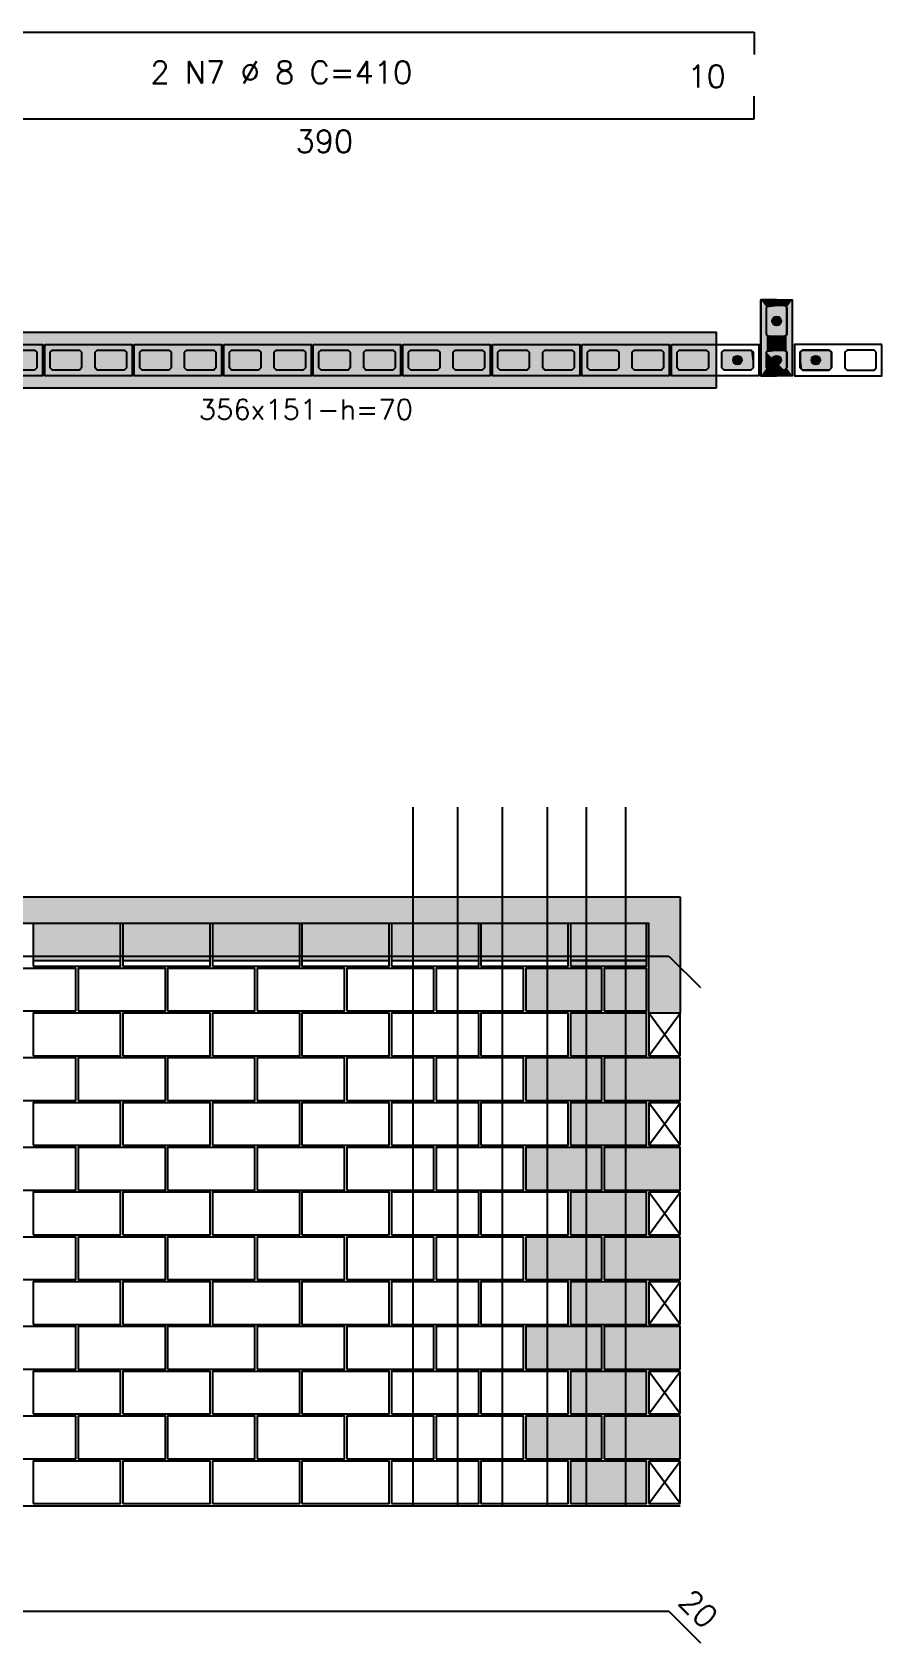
# Model space of a CAD drawing. Extents: x -1.9 to 86, y -1.6 to 61.
# Drawn here: x 16.94 to 24.53, y 29.53 to 43.92 of the extents above; entities that cross this region are included whole.
import ezdxf

# ---------------------------------------------------------------- set-up
doc = ezdxf.new("R2010")
doc.units = 0
doc.header["$MEASUREMENT"] = 0
for name, color, linetype in [('PENA_01', 1, 'CONTINUOUS'), ('PENA_02', 2, 'CONTINUOUS'), ('PENA_03', 3, 'CONTINUOUS'), ('PENA_05', 5, 'CONTINUOUS'), ('PENA_09', 254, 'CONTINUOUS'), ('PENA_11', 252, 'CONTINUOUS'), ('PENA_21', 100, 'CONTINUOUS'), ('PENA_23', 50, 'CONTINUOUS')]:
    doc.layers.add(name, color=color, linetype=linetype)
doc.styles.get("Standard").update_dxf_attribs({"font": 'ROMANS.SHX'})

msp = doc.modelspace()

# ---------------------------------------------------------------- linework, layer by layer
at = {"layer": 'PENA_01', "linetype": 'Continuous'}
for p, q in [((16.947, 35.628), (17.727, 35.628)), ((17.747, 35.628), (18.527, 35.628)), ((18.547, 35.628), (19.327, 35.628)), ((19.347, 35.628), (20.127, 35.628)), ((20.147, 35.628), (20.927, 35.628)), ((20.947, 35.628), (21.727, 35.628)), ((21.747, 35.628), (22.427, 35.628))]:
    msp.add_line(p, q, dxfattribs=at)
for points in [[(23.499, 41.221), (23.499, 41.461), (23.519, 41.481), (23.659, 41.481), (23.679, 41.461), (23.679, 41.221), (23.659, 41.201), (23.519, 41.201), (23.499, 41.221)], [(16.699, 41.061), (16.719, 41.081), (16.959, 41.081), (16.979, 41.061), (16.979, 40.921), (16.959, 40.901), (16.719, 40.901), (16.699, 40.921), (16.699, 41.061)], [(17.099, 41.061), (17.119, 41.081), (17.359, 41.081), (17.379, 41.061), (17.379, 40.921), (17.359, 40.901), (17.119, 40.901), (17.099, 40.921), (17.099, 41.061)], [(17.499, 41.061), (17.519, 41.081), (17.759, 41.081), (17.779, 41.061), (17.779, 40.921), (17.759, 40.901), (17.519, 40.901), (17.499, 40.921), (17.499, 41.061)], [(17.899, 41.061), (17.919, 41.081), (18.159, 41.081), (18.179, 41.061), (18.179, 40.921), (18.159, 40.901), (17.919, 40.901), (17.899, 40.921), (17.899, 41.061)], [(18.299, 41.061), (18.319, 41.081), (18.559, 41.081), (18.579, 41.061), (18.579, 40.921), (18.559, 40.901), (18.319, 40.901), (18.299, 40.921), (18.299, 41.061)], [(18.699, 41.061), (18.719, 41.081), (18.959, 41.081), (18.979, 41.061), (18.979, 40.921), (18.959, 40.901), (18.719, 40.901), (18.699, 40.921), (18.699, 41.061)], [(19.099, 41.061), (19.119, 41.081), (19.359, 41.081), (19.379, 41.061), (19.379, 40.921), (19.359, 40.901), (19.119, 40.901), (19.099, 40.921), (19.099, 41.061)], [(19.499, 41.061), (19.519, 41.081), (19.759, 41.081), (19.779, 41.061), (19.779, 40.921), (19.759, 40.901), (19.519, 40.901), (19.499, 40.921), (19.499, 41.061)], [(19.899, 41.061), (19.919, 41.081), (20.159, 41.081), (20.179, 41.061), (20.179, 40.921), (20.159, 40.901), (19.919, 40.901), (19.899, 40.921), (19.899, 41.061)], [(20.299, 41.061), (20.319, 41.081), (20.559, 41.081), (20.579, 41.061), (20.579, 40.921), (20.559, 40.901), (20.319, 40.901), (20.299, 40.921), (20.299, 41.061)], [(20.699, 41.061), (20.719, 41.081), (20.959, 41.081), (20.979, 41.061), (20.979, 40.921), (20.959, 40.901), (20.719, 40.901), (20.699, 40.921), (20.699, 41.061)], [(21.099, 41.061), (21.119, 41.081), (21.359, 41.081), (21.379, 41.061), (21.379, 40.921), (21.359, 40.901), (21.119, 40.901), (21.099, 40.921), (21.099, 41.061)], [(21.499, 41.061), (21.519, 41.081), (21.759, 41.081), (21.779, 41.061), (21.779, 40.921), (21.759, 40.901), (21.519, 40.901), (21.499, 40.921), (21.499, 41.061)], [(21.899, 41.061), (21.919, 41.081), (22.159, 41.081), (22.179, 41.061), (22.179, 40.921), (22.159, 40.901), (21.919, 40.901), (21.899, 40.921), (21.899, 41.061)], [(22.299, 41.061), (22.319, 41.081), (22.559, 41.081), (22.579, 41.061), (22.579, 40.921), (22.559, 40.901), (22.319, 40.901), (22.299, 40.921), (22.299, 41.061)], [(22.699, 41.061), (22.719, 41.081), (22.959, 41.081), (22.979, 41.061), (22.979, 40.921), (22.959, 40.901), (22.719, 40.901), (22.699, 40.921), (22.699, 41.061)], [(23.099, 41.061), (23.119, 41.081), (23.359, 41.081), (23.379, 41.061), (23.379, 40.921), (23.359, 40.901), (23.119, 40.901), (23.099, 40.921), (23.099, 41.061)], [(23.499, 40.921), (23.499, 41.061), (23.519, 41.081), (23.659, 41.081), (23.679, 41.061), (23.679, 40.921), (23.659, 40.901), (23.519, 40.901), (23.499, 40.921)], [(24.079, 41.061), (24.059, 41.081), (23.819, 41.081), (23.799, 41.061), (23.799, 40.921), (23.819, 40.901), (24.059, 40.901), (24.079, 40.921), (24.079, 41.061)], [(24.479, 41.061), (24.459, 41.081), (24.219, 41.081), (24.199, 41.061), (24.199, 40.921), (24.219, 40.901), (24.459, 40.901), (24.479, 40.921), (24.479, 41.061)]]:
    msp.add_lwpolyline(points, dxfattribs=at)
at = {"layer": 'PENA_02', "linetype": 'Continuous'}
for p, q in [((22.727, 35.158), (22.447, 35.158)), ((22.447, 35.158), (22.447, 34.778)), ((22.727, 34.778), (22.727, 35.158)), ((22.447, 34.778), (22.727, 34.778)), ((22.727, 34.358), (22.447, 34.358)), ((22.447, 34.358), (22.447, 33.978)), ((22.727, 33.978), (22.727, 34.358)), ((22.447, 33.978), (22.727, 33.978)), ((22.727, 33.558), (22.447, 33.558)), ((22.447, 33.558), (22.447, 33.178)), ((22.727, 33.178), (22.727, 33.558)), ((22.447, 33.178), (22.727, 33.178)), ((22.727, 32.758), (22.447, 32.758)), ((22.447, 32.758), (22.447, 32.378)), ((22.727, 32.378), (22.727, 32.758)), ((22.447, 32.378), (22.727, 32.378)), ((22.727, 31.958), (22.447, 31.958)), ((22.447, 31.958), (22.447, 31.578)), ((22.727, 31.578), (22.727, 31.958)), ((22.447, 31.578), (22.727, 31.578)), ((22.727, 31.158), (22.447, 31.158)), ((22.447, 31.158), (22.447, 30.778)), ((22.727, 30.778), (22.727, 31.158)), ((7.347, 30.758), (22.727, 30.758)), ((22.447, 30.778), (22.727, 30.778))]:
    msp.add_line(p, q, dxfattribs=at)
for points in [[(23.449, 40.851), (23.449, 41.531), (23.729, 41.531), (23.729, 40.851), (23.449, 40.851)], [(16.249, 41.131), (17.029, 41.131), (17.029, 40.851), (16.249, 40.851), (16.249, 41.131)], [(17.049, 41.131), (17.829, 41.131), (17.829, 40.851), (17.049, 40.851), (17.049, 41.131)], [(17.849, 41.131), (18.629, 41.131), (18.629, 40.851), (17.849, 40.851), (17.849, 41.131)], [(18.649, 41.131), (19.429, 41.131), (19.429, 40.851), (18.649, 40.851), (18.649, 41.131)], [(19.449, 41.131), (20.229, 41.131), (20.229, 40.851), (19.449, 40.851), (19.449, 41.131)], [(20.249, 41.131), (21.029, 41.131), (21.029, 40.851), (20.249, 40.851), (20.249, 41.131)], [(21.049, 41.131), (21.829, 41.131), (21.829, 40.851), (21.049, 40.851), (21.049, 41.131)], [(21.849, 41.131), (22.629, 41.131), (22.629, 40.851), (21.849, 40.851), (21.849, 41.131)], [(22.649, 41.131), (23.429, 41.131), (23.429, 40.851), (22.649, 40.851), (22.649, 41.131)], [(24.529, 41.131), (23.749, 41.131), (23.749, 40.851), (24.529, 40.851), (24.529, 41.131)], [(22.727, 36.198), (22.727, 35.158), (22.447, 35.158), (22.447, 35.958), (7.347, 35.958), (7.347, 36.198), (22.727, 36.198)], [(16.947, 35.578), (17.727, 35.578), (17.727, 35.958), (16.947, 35.958), (16.947, 35.578)], [(17.747, 35.578), (18.527, 35.578), (18.527, 35.958), (17.747, 35.958), (17.747, 35.578)], [(18.547, 35.578), (19.327, 35.578), (19.327, 35.958), (18.547, 35.958), (18.547, 35.578)], [(19.347, 35.578), (20.127, 35.578), (20.127, 35.958), (19.347, 35.958), (19.347, 35.578)], [(20.147, 35.578), (20.927, 35.578), (20.927, 35.958), (20.147, 35.958), (20.147, 35.578)], [(20.947, 35.578), (21.727, 35.578), (21.727, 35.958), (20.947, 35.958), (20.947, 35.578)], [(21.747, 35.578), (22.427, 35.578), (22.427, 35.958), (21.747, 35.958), (21.747, 35.578)], [(16.547, 35.178), (17.327, 35.178), (17.327, 35.558), (16.547, 35.558), (16.547, 35.178)], [(17.347, 35.178), (18.127, 35.178), (18.127, 35.558), (17.347, 35.558), (17.347, 35.178)], [(18.147, 35.178), (18.927, 35.178), (18.927, 35.558), (18.147, 35.558), (18.147, 35.178)], [(18.947, 35.178), (19.727, 35.178), (19.727, 35.558), (18.947, 35.558), (18.947, 35.178)], [(19.747, 35.178), (20.527, 35.178), (20.527, 35.558), (19.747, 35.558), (19.747, 35.178)], [(20.547, 35.178), (21.327, 35.178), (21.327, 35.558), (20.547, 35.558), (20.547, 35.178)], [(21.347, 35.178), (22.027, 35.178), (22.027, 35.558), (21.347, 35.558), (21.347, 35.178)], [(22.047, 35.178), (22.427, 35.178), (22.427, 35.558), (22.047, 35.558), (22.047, 35.178)], [(16.947, 34.778), (17.727, 34.778), (17.727, 35.158), (16.947, 35.158), (16.947, 34.778)], [(17.747, 34.778), (18.527, 34.778), (18.527, 35.158), (17.747, 35.158), (17.747, 34.778)], [(18.547, 34.778), (19.327, 34.778), (19.327, 35.158), (18.547, 35.158), (18.547, 34.778)], [(19.347, 34.778), (20.127, 34.778), (20.127, 35.158), (19.347, 35.158), (19.347, 34.778)], [(20.147, 34.778), (20.927, 34.778), (20.927, 35.158), (20.147, 35.158), (20.147, 34.778)], [(20.947, 34.778), (21.727, 34.778), (21.727, 35.158), (20.947, 35.158), (20.947, 34.778)], [(21.747, 34.778), (22.427, 34.778), (22.427, 35.158), (21.747, 35.158), (21.747, 34.778)], [(16.547, 34.378), (17.327, 34.378), (17.327, 34.758), (16.547, 34.758), (16.547, 34.378)], [(17.347, 34.378), (18.127, 34.378), (18.127, 34.758), (17.347, 34.758), (17.347, 34.378)], [(18.147, 34.378), (18.927, 34.378), (18.927, 34.758), (18.147, 34.758), (18.147, 34.378)], [(18.947, 34.378), (19.727, 34.378), (19.727, 34.758), (18.947, 34.758), (18.947, 34.378)], [(19.747, 34.378), (20.527, 34.378), (20.527, 34.758), (19.747, 34.758), (19.747, 34.378)], [(20.547, 34.378), (21.327, 34.378), (21.327, 34.758), (20.547, 34.758), (20.547, 34.378)], [(21.347, 34.378), (22.027, 34.378), (22.027, 34.758), (21.347, 34.758), (21.347, 34.378)], [(22.047, 34.378), (22.727, 34.378), (22.727, 34.758), (22.047, 34.758), (22.047, 34.378)], [(16.947, 33.978), (17.727, 33.978), (17.727, 34.358), (16.947, 34.358), (16.947, 33.978)], [(17.747, 33.978), (18.527, 33.978), (18.527, 34.358), (17.747, 34.358), (17.747, 33.978)], [(18.547, 33.978), (19.327, 33.978), (19.327, 34.358), (18.547, 34.358), (18.547, 33.978)], [(19.347, 33.978), (20.127, 33.978), (20.127, 34.358), (19.347, 34.358), (19.347, 33.978)], [(20.147, 33.978), (20.927, 33.978), (20.927, 34.358), (20.147, 34.358), (20.147, 33.978)], [(20.947, 33.978), (21.727, 33.978), (21.727, 34.358), (20.947, 34.358), (20.947, 33.978)], [(21.747, 33.978), (22.427, 33.978), (22.427, 34.358), (21.747, 34.358), (21.747, 33.978)], [(16.547, 33.578), (17.327, 33.578), (17.327, 33.958), (16.547, 33.958), (16.547, 33.578)], [(17.347, 33.578), (18.127, 33.578), (18.127, 33.958), (17.347, 33.958), (17.347, 33.578)], [(18.147, 33.578), (18.927, 33.578), (18.927, 33.958), (18.147, 33.958), (18.147, 33.578)], [(18.947, 33.578), (19.727, 33.578), (19.727, 33.958), (18.947, 33.958), (18.947, 33.578)], [(19.747, 33.578), (20.527, 33.578), (20.527, 33.958), (19.747, 33.958), (19.747, 33.578)], [(20.547, 33.578), (21.327, 33.578), (21.327, 33.958), (20.547, 33.958), (20.547, 33.578)], [(21.347, 33.578), (22.027, 33.578), (22.027, 33.958), (21.347, 33.958), (21.347, 33.578)], [(22.047, 33.578), (22.727, 33.578), (22.727, 33.958), (22.047, 33.958), (22.047, 33.578)], [(16.947, 33.178), (17.727, 33.178), (17.727, 33.558), (16.947, 33.558), (16.947, 33.178)], [(17.747, 33.178), (18.527, 33.178), (18.527, 33.558), (17.747, 33.558), (17.747, 33.178)], [(18.547, 33.178), (19.327, 33.178), (19.327, 33.558), (18.547, 33.558), (18.547, 33.178)], [(19.347, 33.178), (20.127, 33.178), (20.127, 33.558), (19.347, 33.558), (19.347, 33.178)], [(20.147, 33.178), (20.927, 33.178), (20.927, 33.558), (20.147, 33.558), (20.147, 33.178)], [(20.947, 33.178), (21.727, 33.178), (21.727, 33.558), (20.947, 33.558), (20.947, 33.178)], [(21.747, 33.178), (22.427, 33.178), (22.427, 33.558), (21.747, 33.558), (21.747, 33.178)], [(16.547, 32.778), (17.327, 32.778), (17.327, 33.158), (16.547, 33.158), (16.547, 32.778)], [(17.347, 32.778), (18.127, 32.778), (18.127, 33.158), (17.347, 33.158), (17.347, 32.778)], [(18.147, 32.778), (18.927, 32.778), (18.927, 33.158), (18.147, 33.158), (18.147, 32.778)], [(18.947, 32.778), (19.727, 32.778), (19.727, 33.158), (18.947, 33.158), (18.947, 32.778)], [(19.747, 32.778), (20.527, 32.778), (20.527, 33.158), (19.747, 33.158), (19.747, 32.778)], [(20.547, 32.778), (21.327, 32.778), (21.327, 33.158), (20.547, 33.158), (20.547, 32.778)], [(21.347, 32.778), (22.027, 32.778), (22.027, 33.158), (21.347, 33.158), (21.347, 32.778)], [(22.047, 32.778), (22.727, 32.778), (22.727, 33.158), (22.047, 33.158), (22.047, 32.778)], [(16.947, 32.378), (17.727, 32.378), (17.727, 32.758), (16.947, 32.758), (16.947, 32.378)], [(17.747, 32.378), (18.527, 32.378), (18.527, 32.758), (17.747, 32.758), (17.747, 32.378)], [(18.547, 32.378), (19.327, 32.378), (19.327, 32.758), (18.547, 32.758), (18.547, 32.378)], [(19.347, 32.378), (20.127, 32.378), (20.127, 32.758), (19.347, 32.758), (19.347, 32.378)], [(20.147, 32.378), (20.927, 32.378), (20.927, 32.758), (20.147, 32.758), (20.147, 32.378)], [(20.947, 32.378), (21.727, 32.378), (21.727, 32.758), (20.947, 32.758), (20.947, 32.378)], [(21.747, 32.378), (22.427, 32.378), (22.427, 32.758), (21.747, 32.758), (21.747, 32.378)], [(16.547, 31.978), (17.327, 31.978), (17.327, 32.358), (16.547, 32.358), (16.547, 31.978)], [(17.347, 31.978), (18.127, 31.978), (18.127, 32.358), (17.347, 32.358), (17.347, 31.978)], [(18.147, 31.978), (18.927, 31.978), (18.927, 32.358), (18.147, 32.358), (18.147, 31.978)], [(18.947, 31.978), (19.727, 31.978), (19.727, 32.358), (18.947, 32.358), (18.947, 31.978)], [(19.747, 31.978), (20.527, 31.978), (20.527, 32.358), (19.747, 32.358), (19.747, 31.978)], [(20.547, 31.978), (21.327, 31.978), (21.327, 32.358), (20.547, 32.358), (20.547, 31.978)], [(21.347, 31.978), (22.027, 31.978), (22.027, 32.358), (21.347, 32.358), (21.347, 31.978)], [(22.047, 31.978), (22.727, 31.978), (22.727, 32.358), (22.047, 32.358), (22.047, 31.978)], [(16.947, 31.578), (17.727, 31.578), (17.727, 31.958), (16.947, 31.958), (16.947, 31.578)], [(17.747, 31.578), (18.527, 31.578), (18.527, 31.958), (17.747, 31.958), (17.747, 31.578)], [(18.547, 31.578), (19.327, 31.578), (19.327, 31.958), (18.547, 31.958), (18.547, 31.578)], [(19.347, 31.578), (20.127, 31.578), (20.127, 31.958), (19.347, 31.958), (19.347, 31.578)], [(20.147, 31.578), (20.927, 31.578), (20.927, 31.958), (20.147, 31.958), (20.147, 31.578)], [(20.947, 31.578), (21.727, 31.578), (21.727, 31.958), (20.947, 31.958), (20.947, 31.578)], [(21.747, 31.578), (22.427, 31.578), (22.427, 31.958), (21.747, 31.958), (21.747, 31.578)], [(16.547, 31.178), (17.327, 31.178), (17.327, 31.558), (16.547, 31.558), (16.547, 31.178)], [(17.347, 31.178), (18.127, 31.178), (18.127, 31.558), (17.347, 31.558), (17.347, 31.178)], [(18.147, 31.178), (18.927, 31.178), (18.927, 31.558), (18.147, 31.558), (18.147, 31.178)], [(18.947, 31.178), (19.727, 31.178), (19.727, 31.558), (18.947, 31.558), (18.947, 31.178)], [(19.747, 31.178), (20.527, 31.178), (20.527, 31.558), (19.747, 31.558), (19.747, 31.178)], [(20.547, 31.178), (21.327, 31.178), (21.327, 31.558), (20.547, 31.558), (20.547, 31.178)], [(21.347, 31.178), (22.027, 31.178), (22.027, 31.558), (21.347, 31.558), (21.347, 31.178)], [(22.047, 31.178), (22.727, 31.178), (22.727, 31.558), (22.047, 31.558), (22.047, 31.178)], [(16.947, 30.778), (17.727, 30.778), (17.727, 31.158), (16.947, 31.158), (16.947, 30.778)], [(17.747, 30.778), (18.527, 30.778), (18.527, 31.158), (17.747, 31.158), (17.747, 30.778)], [(18.547, 30.778), (19.327, 30.778), (19.327, 31.158), (18.547, 31.158), (18.547, 30.778)], [(19.347, 30.778), (20.127, 30.778), (20.127, 31.158), (19.347, 31.158), (19.347, 30.778)], [(20.147, 30.778), (20.927, 30.778), (20.927, 31.158), (20.147, 31.158), (20.147, 30.778)], [(20.947, 30.778), (21.727, 30.778), (21.727, 31.158), (20.947, 31.158), (20.947, 30.778)], [(21.747, 30.778), (22.427, 30.778), (22.427, 31.158), (21.747, 31.158), (21.747, 30.778)]]:
    msp.add_lwpolyline(points, dxfattribs=at)
at = {"layer": 'PENA_03', "linetype": 'Continuous'}
for p, q in [((22.447, 34.778), (22.727, 35.158)), ((22.727, 34.778), (22.447, 35.158)), ((22.447, 33.978), (22.727, 34.358)), ((22.727, 33.978), (22.447, 34.358)), ((22.447, 33.178), (22.727, 33.558)), ((22.727, 33.178), (22.447, 33.558)), ((22.447, 32.378), (22.727, 32.758)), ((22.727, 32.378), (22.447, 32.758)), ((22.447, 31.578), (22.727, 31.958)), ((22.727, 31.578), (22.447, 31.958)), ((22.447, 30.778), (22.727, 31.158)), ((22.727, 30.778), (22.447, 31.158))]:
    msp.add_line(p, q, dxfattribs=at)
for points in [[(23.659, 41.481), (23.679, 41.461), (23.679, 41.221), (23.659, 41.201), (23.519, 41.201), (23.499, 41.221), (23.499, 41.461), (23.519, 41.481), (23.659, 41.481)], [(23.379, 40.921), (23.359, 40.901), (23.119, 40.901), (23.099, 40.921), (23.099, 41.061), (23.119, 41.081), (23.359, 41.081), (23.379, 41.061), (23.379, 40.921)], [(23.499, 41.061), (23.519, 41.081), (23.659, 41.081), (23.679, 41.061), (23.679, 40.921), (23.659, 40.901), (23.519, 40.901), (23.499, 40.921), (23.499, 41.061)], [(23.799, 41.061), (23.819, 41.081), (24.059, 41.081), (24.079, 41.061), (24.079, 40.921), (24.059, 40.901), (23.819, 40.901), (23.799, 40.921), (23.799, 41.061)]]:
    msp.add_lwpolyline(points, dxfattribs=at)
for centre in [(23.589, 41.341), (23.239, 40.991), (23.589, 40.991), (23.939, 40.991)]:
    msp.add_circle(centre, 0.04, dxfattribs=at)
for points in [[(23.629, 41.341), (23.569, 41.375), (23.551, 41.354)], [(23.629, 41.341), (23.551, 41.354), (23.551, 41.327)], [(23.629, 41.341), (23.551, 41.327), (23.569, 41.306)], [(23.629, 41.341), (23.596, 41.38), (23.569, 41.375)], [(23.629, 41.341), (23.569, 41.306), (23.596, 41.301)], [(23.629, 41.341), (23.619, 41.366), (23.596, 41.38)], [(23.629, 41.341), (23.596, 41.301), (23.619, 41.315)], [(23.629, 41.341), (23.619, 41.315), (23.629, 41.341)], [(23.279, 40.991), (23.219, 41.025), (23.201, 41.004)], [(23.279, 40.991), (23.201, 41.004), (23.201, 40.977)], [(23.279, 40.991), (23.246, 41.03), (23.219, 41.025)], [(23.279, 40.991), (23.269, 41.016), (23.246, 41.03)], [(23.629, 40.991), (23.569, 41.025), (23.551, 41.004)], [(23.629, 40.991), (23.551, 41.004), (23.551, 40.977)], [(23.629, 40.991), (23.596, 41.03), (23.569, 41.025)], [(23.629, 40.991), (23.619, 41.016), (23.596, 41.03)], [(23.979, 40.991), (23.919, 41.025), (23.901, 41.004)], [(23.979, 40.991), (23.901, 41.004), (23.901, 40.977)], [(23.979, 40.991), (23.946, 41.03), (23.919, 41.025)], [(23.979, 40.991), (23.969, 41.016), (23.946, 41.03)], [(23.279, 40.991), (23.201, 40.977), (23.219, 40.956)], [(23.279, 40.991), (23.219, 40.956), (23.246, 40.951)], [(23.279, 40.991), (23.246, 40.951), (23.269, 40.965)], [(23.279, 40.991), (23.269, 40.965), (23.279, 40.991)], [(23.629, 40.991), (23.551, 40.977), (23.569, 40.956)], [(23.629, 40.991), (23.569, 40.956), (23.596, 40.951)], [(23.629, 40.991), (23.596, 40.951), (23.619, 40.965)], [(23.629, 40.991), (23.619, 40.965), (23.629, 40.991)], [(23.979, 40.991), (23.901, 40.977), (23.919, 40.956)], [(23.979, 40.991), (23.919, 40.956), (23.946, 40.951)], [(23.979, 40.991), (23.946, 40.951), (23.969, 40.965)], [(23.979, 40.991), (23.969, 40.965), (23.979, 40.991)]]:
    msp.add_solid(points, dxfattribs=at)
at = {"layer": 'PENA_05', "linetype": 'Continuous'}
for p, q in [((15.589, 43.92), (23.389, 43.92)), ((23.389, 43.92), (23.389, 43.72)), ((23.389, 43.148), (23.389, 43.348)), ((15.589, 43.148), (23.389, 43.148)), ((7.446, 35.668), (22.626, 35.668)), ((22.626, 35.668), (22.909, 35.386)), ((7.447, 29.817), (22.627, 29.817)), ((22.627, 29.817), (22.91, 29.534))]:
    msp.add_line(p, q, dxfattribs=at)
for points in [[(20.337, 36.998), (20.337, 30.758)], [(20.737, 36.998), (20.737, 30.758)], [(21.137, 36.998), (21.137, 30.758)], [(21.537, 36.998), (21.537, 30.758)], [(21.887, 36.998), (21.887, 30.758)], [(22.237, 36.998), (22.237, 30.758)]]:
    msp.add_lwpolyline(points, dxfattribs=at)
at = {"layer": 'PENA_09', "linetype": 'Continuous'}
for points in [[(16.947, 35.628), (17.727, 35.628), (17.727, 35.958), (16.947, 35.958), (16.947, 35.628)], [(17.747, 35.628), (18.527, 35.628), (18.527, 35.958), (17.747, 35.958), (17.747, 35.628)], [(18.547, 35.628), (19.327, 35.628), (19.327, 35.958), (18.547, 35.958), (18.547, 35.628)], [(19.347, 35.628), (20.127, 35.628), (20.127, 35.958), (19.347, 35.958), (19.347, 35.628)], [(20.147, 35.628), (20.927, 35.628), (20.927, 35.958), (20.147, 35.958), (20.147, 35.628)], [(20.947, 35.628), (21.727, 35.628), (21.727, 35.958), (20.947, 35.958), (20.947, 35.628)], [(21.747, 35.628), (22.427, 35.628), (22.427, 35.958), (21.747, 35.958), (21.747, 35.628)]]:
    msp.add_lwpolyline(points, dxfattribs=at)
for points in [[(16.947, 35.628), (17.727, 35.628), (17.727, 35.958)], [(16.947, 35.628), (17.727, 35.958), (16.947, 35.958)], [(16.947, 35.628), (16.947, 35.958), (16.947, 35.628)], [(17.747, 35.628), (18.527, 35.628), (18.527, 35.958)], [(17.747, 35.628), (18.527, 35.958), (17.747, 35.958)], [(17.747, 35.628), (17.747, 35.958), (17.747, 35.628)], [(18.547, 35.628), (19.327, 35.628), (19.327, 35.958)], [(18.547, 35.628), (19.327, 35.958), (18.547, 35.958)], [(18.547, 35.628), (18.547, 35.958), (18.547, 35.628)], [(19.347, 35.628), (20.127, 35.628), (20.127, 35.958)], [(19.347, 35.628), (20.127, 35.958), (19.347, 35.958)], [(19.347, 35.628), (19.347, 35.958), (19.347, 35.628)], [(20.147, 35.628), (20.927, 35.628), (20.927, 35.958)], [(20.147, 35.628), (20.927, 35.958), (20.147, 35.958)], [(20.147, 35.628), (20.147, 35.958), (20.147, 35.628)], [(20.947, 35.628), (21.727, 35.628), (21.727, 35.958)], [(20.947, 35.628), (21.727, 35.958), (20.947, 35.958)], [(20.947, 35.628), (20.947, 35.958), (20.947, 35.628)], [(21.747, 35.628), (22.427, 35.628), (22.427, 35.958)], [(21.747, 35.628), (22.427, 35.958), (21.747, 35.958)], [(21.747, 35.628), (21.747, 35.958), (21.747, 35.628)]]:
    msp.add_solid(points, dxfattribs=at)
at = {"layer": 'PENA_11', "linetype": 'Continuous'}
for points in [[(23.659, 41.481), (23.519, 41.201), (23.499, 41.221)], [(23.659, 41.481), (23.499, 41.221), (23.499, 41.461)], [(23.659, 41.481), (23.499, 41.461), (23.519, 41.481)], [(23.659, 41.481), (23.659, 41.201), (23.519, 41.201)], [(23.659, 41.481), (23.519, 41.481), (23.659, 41.481)], [(23.659, 41.481), (23.679, 41.461), (23.679, 41.221)], [(23.659, 41.481), (23.679, 41.221), (23.659, 41.201)], [(23.379, 40.921), (23.099, 41.061), (23.119, 41.081)], [(23.379, 40.921), (23.099, 40.921), (23.099, 41.061)], [(23.379, 40.921), (23.119, 41.081), (23.359, 41.081)], [(23.379, 40.921), (23.359, 41.081), (23.379, 41.061)], [(23.379, 40.921), (23.379, 41.061), (23.379, 40.921)], [(23.499, 41.061), (23.519, 41.081), (23.659, 41.081)], [(23.499, 41.061), (23.659, 41.081), (23.679, 41.061)], [(23.499, 41.061), (23.679, 41.061), (23.679, 40.921)], [(23.499, 41.061), (23.679, 40.921), (23.659, 40.901)], [(23.499, 41.061), (23.659, 40.901), (23.519, 40.901)], [(23.499, 41.061), (23.519, 40.901), (23.499, 40.921)], [(23.499, 41.061), (23.499, 40.921), (23.499, 41.061)], [(23.799, 41.061), (23.819, 41.081), (24.059, 41.081)], [(23.799, 41.061), (24.059, 41.081), (24.079, 41.061)], [(23.799, 41.061), (24.079, 41.061), (24.079, 40.921)], [(23.799, 41.061), (24.079, 40.921), (24.059, 40.901)], [(23.799, 41.061), (24.059, 40.901), (23.819, 40.901)], [(23.799, 41.061), (23.819, 40.901), (23.799, 40.921)], [(23.799, 41.061), (23.799, 40.921), (23.799, 41.061)], [(23.379, 40.921), (23.119, 40.901), (23.099, 40.921)], [(23.379, 40.921), (23.359, 40.901), (23.119, 40.901)], [(22.727, 36.198), (22.447, 35.958), (7.347, 35.958)], [(22.727, 36.198), (7.347, 35.958), (7.347, 36.198)], [(22.727, 36.198), (7.347, 36.198), (22.727, 36.198)], [(22.727, 36.198), (22.727, 35.158), (22.447, 35.158)], [(22.727, 36.198), (22.447, 35.158), (22.447, 35.958)]]:
    msp.add_solid(points, dxfattribs=at)
at = {"layer": 'PENA_21', "linetype": 'Continuous'}
for points in [[(23.589, 40.851), (23.589, 40.901), (23.519, 40.901), (23.499, 40.921), (23.499, 41.061), (23.519, 41.081), (23.589, 41.081), (23.589, 41.201), (23.519, 41.201), (23.499, 41.221), (23.499, 41.461), (23.519, 41.481), (23.589, 41.481), (23.589, 41.531), (23.449, 41.531), (23.449, 40.851), (23.589, 40.851)], [(23.589, 40.851), (23.589, 40.901), (23.659, 40.901), (23.679, 40.921), (23.679, 41.061), (23.659, 41.081), (23.589, 41.081), (23.589, 41.201), (23.659, 41.201), (23.679, 41.221), (23.679, 41.461), (23.659, 41.481), (23.589, 41.481), (23.589, 41.531), (23.729, 41.531), (23.729, 40.851), (23.589, 40.851)], [(21.347, 35.178), (22.027, 35.178), (22.027, 35.558), (21.347, 35.558), (21.347, 35.178)], [(21.747, 35.578), (22.427, 35.578), (22.427, 35.628), (21.747, 35.628), (21.747, 35.578)], [(21.747, 34.778), (22.427, 34.778), (22.427, 35.158), (21.747, 35.158), (21.747, 34.778)], [(21.347, 34.378), (22.027, 34.378), (22.027, 34.758), (21.347, 34.758), (21.347, 34.378)], [(22.047, 34.378), (22.727, 34.378), (22.727, 34.758), (22.047, 34.758), (22.047, 34.378)], [(21.747, 33.978), (22.427, 33.978), (22.427, 34.358), (21.747, 34.358), (21.747, 33.978)], [(21.347, 33.578), (22.027, 33.578), (22.027, 33.958), (21.347, 33.958), (21.347, 33.578)], [(22.047, 33.578), (22.727, 33.578), (22.727, 33.958), (22.047, 33.958), (22.047, 33.578)], [(21.747, 33.178), (22.427, 33.178), (22.427, 33.558), (21.747, 33.558), (21.747, 33.178)], [(21.347, 32.778), (22.027, 32.778), (22.027, 33.158), (21.347, 33.158), (21.347, 32.778)], [(22.047, 32.778), (22.727, 32.778), (22.727, 33.158), (22.047, 33.158), (22.047, 32.778)], [(21.747, 32.378), (22.427, 32.378), (22.427, 32.758), (21.747, 32.758), (21.747, 32.378)], [(21.347, 31.978), (22.027, 31.978), (22.027, 32.358), (21.347, 32.358), (21.347, 31.978)], [(22.047, 31.978), (22.727, 31.978), (22.727, 32.358), (22.047, 32.358), (22.047, 31.978)], [(21.747, 31.578), (22.427, 31.578), (22.427, 31.958), (21.747, 31.958), (21.747, 31.578)], [(21.347, 31.178), (22.027, 31.178), (22.027, 31.558), (21.347, 31.558), (21.347, 31.178)], [(22.047, 31.178), (22.727, 31.178), (22.727, 31.558), (22.047, 31.558), (22.047, 31.178)], [(21.747, 30.778), (22.427, 30.778), (22.427, 31.158), (21.747, 31.158), (21.747, 30.778)]]:
    msp.add_lwpolyline(points, dxfattribs=at)
for points in [[(23.589, 41.531), (23.449, 41.531), (23.519, 41.481)], [(23.519, 41.481), (23.449, 41.531), (23.499, 41.461)], [(23.449, 41.531), (23.499, 40.921), (23.499, 41.461)], [(23.449, 40.851), (23.499, 40.921), (23.449, 41.531)], [(23.499, 41.461), (23.499, 40.921), (23.499, 41.061)], [(23.499, 41.461), (23.499, 41.221), (23.499, 41.061)], [(23.589, 41.481), (23.589, 41.531), (23.519, 41.481)], [(23.659, 41.481), (23.589, 41.481), (23.729, 41.531)], [(23.589, 41.481), (23.589, 41.531), (23.729, 41.531)], [(23.679, 41.461), (23.659, 41.481), (23.729, 41.531)], [(23.679, 41.221), (23.729, 41.531), (23.679, 41.061)], [(23.679, 41.061), (23.729, 41.531), (23.679, 40.921)], [(23.729, 41.531), (23.729, 40.851), (23.679, 40.921)], [(23.679, 41.221), (23.679, 41.461), (23.729, 41.531)], [(23.519, 41.081), (23.499, 41.221), (23.499, 41.061)], [(23.519, 41.081), (23.519, 41.201), (23.499, 41.221)], [(23.589, 41.081), (23.519, 41.201), (23.519, 41.081)], [(23.589, 41.081), (23.589, 41.201), (23.519, 41.201)], [(23.589, 41.081), (23.659, 41.201), (23.659, 41.081)], [(23.589, 41.081), (23.589, 41.201), (23.659, 41.201)], [(23.659, 41.201), (23.679, 41.221), (23.659, 41.081)], [(23.659, 41.081), (23.679, 41.221), (23.679, 41.061)], [(23.519, 40.901), (23.499, 40.921), (23.449, 40.851)], [(23.519, 40.901), (23.449, 40.851), (23.589, 40.851)], [(23.519, 40.901), (23.589, 40.851), (23.589, 40.901)], [(23.729, 40.851), (23.589, 40.851), (23.659, 40.901)], [(23.659, 40.901), (23.589, 40.851), (23.589, 40.901)], [(23.679, 40.921), (23.729, 40.851), (23.659, 40.901)], [(21.347, 35.178), (22.027, 35.178), (22.027, 35.558)], [(21.347, 35.178), (22.027, 35.558), (21.347, 35.558)], [(21.347, 35.178), (21.347, 35.558), (21.347, 35.178)], [(21.747, 35.578), (22.427, 35.578), (22.427, 35.628)], [(21.747, 35.578), (22.427, 35.628), (21.747, 35.628)], [(21.747, 35.578), (21.747, 35.628), (21.747, 35.578)], [(21.747, 34.778), (22.427, 34.778), (22.427, 35.158)], [(21.747, 34.778), (22.427, 35.158), (21.747, 35.158)], [(21.747, 34.778), (21.747, 35.158), (21.747, 34.778)], [(21.347, 34.378), (22.027, 34.378), (22.027, 34.758)], [(21.347, 34.378), (22.027, 34.758), (21.347, 34.758)], [(21.347, 34.378), (21.347, 34.758), (21.347, 34.378)], [(22.047, 34.378), (22.727, 34.378), (22.727, 34.758)], [(22.047, 34.378), (22.727, 34.758), (22.047, 34.758)], [(22.047, 34.378), (22.047, 34.758), (22.047, 34.378)], [(21.747, 33.978), (22.427, 33.978), (22.427, 34.358)], [(21.747, 33.978), (22.427, 34.358), (21.747, 34.358)], [(21.747, 33.978), (21.747, 34.358), (21.747, 33.978)], [(21.347, 33.578), (22.027, 33.578), (22.027, 33.958)], [(21.347, 33.578), (22.027, 33.958), (21.347, 33.958)], [(21.347, 33.578), (21.347, 33.958), (21.347, 33.578)], [(22.047, 33.578), (22.727, 33.578), (22.727, 33.958)], [(22.047, 33.578), (22.727, 33.958), (22.047, 33.958)], [(22.047, 33.578), (22.047, 33.958), (22.047, 33.578)], [(21.747, 33.178), (22.427, 33.178), (22.427, 33.558)], [(21.747, 33.178), (22.427, 33.558), (21.747, 33.558)], [(21.747, 33.178), (21.747, 33.558), (21.747, 33.178)], [(21.347, 32.778), (22.027, 32.778), (22.027, 33.158)], [(21.347, 32.778), (22.027, 33.158), (21.347, 33.158)], [(21.347, 32.778), (21.347, 33.158), (21.347, 32.778)], [(22.047, 32.778), (22.727, 32.778), (22.727, 33.158)], [(22.047, 32.778), (22.727, 33.158), (22.047, 33.158)], [(22.047, 32.778), (22.047, 33.158), (22.047, 32.778)], [(21.747, 32.378), (22.427, 32.378), (22.427, 32.758)], [(21.747, 32.378), (22.427, 32.758), (21.747, 32.758)], [(21.747, 32.378), (21.747, 32.758), (21.747, 32.378)], [(21.347, 31.978), (22.027, 31.978), (22.027, 32.358)], [(21.347, 31.978), (22.027, 32.358), (21.347, 32.358)], [(21.347, 31.978), (21.347, 32.358), (21.347, 31.978)], [(22.047, 31.978), (22.727, 31.978), (22.727, 32.358)], [(22.047, 31.978), (22.727, 32.358), (22.047, 32.358)], [(22.047, 31.978), (22.047, 32.358), (22.047, 31.978)], [(21.747, 31.578), (22.427, 31.578), (22.427, 31.958)], [(21.747, 31.578), (22.427, 31.958), (21.747, 31.958)], [(21.747, 31.578), (21.747, 31.958), (21.747, 31.578)], [(21.347, 31.178), (22.027, 31.178), (22.027, 31.558)], [(21.347, 31.178), (22.027, 31.558), (21.347, 31.558)], [(21.347, 31.178), (21.347, 31.558), (21.347, 31.178)], [(22.047, 31.178), (22.727, 31.178), (22.727, 31.558)], [(22.047, 31.178), (22.727, 31.558), (22.047, 31.558)], [(22.047, 31.178), (22.047, 31.558), (22.047, 31.178)], [(21.747, 30.778), (22.427, 30.778), (22.427, 31.158)], [(21.747, 30.778), (22.427, 31.158), (21.747, 31.158)], [(21.747, 30.778), (21.747, 31.158), (21.747, 30.778)]]:
    msp.add_solid(points, dxfattribs=at)
at = {"layer": 'PENA_23', "linetype": 'Continuous'}
for points in [[(23.049, 40.741), (15.929, 40.741), (15.929, 41.241), (23.049, 41.241), (23.049, 40.741)], [(22.047, 35.178), (22.427, 35.178), (22.427, 35.558), (22.047, 35.558), (22.047, 35.178)]]:
    msp.add_lwpolyline(points, dxfattribs=at)
for points in [[(23.049, 40.741), (15.929, 40.741), (15.929, 41.241)], [(23.049, 40.741), (15.929, 41.241), (23.049, 41.241)], [(23.049, 40.741), (23.049, 41.241), (23.049, 40.741)], [(22.047, 35.178), (22.427, 35.178), (22.427, 35.558)], [(22.047, 35.178), (22.427, 35.558), (22.047, 35.558)], [(22.047, 35.178), (22.047, 35.558), (22.047, 35.178)]]:
    msp.add_solid(points, dxfattribs=at)

# ---------------------------------------------------------------- texts
at = {"layer": 'PENA_03', "linetype": 'Continuous'}
for s, height, p in [('2 N7 %%c 8 C=410', 0.2, (17.993, 43.461)), ('10', 0.2, (22.792, 43.426)), ('390', 0.2, (19.291, 42.846)), ('356x151-h=70', 0.18, (18.426, 40.461))]:
    msp.add_text(s, height=height, dxfattribs=at).set_placement(p)
msp.add_text('20', height=0.2, rotation=315, dxfattribs=at).set_placement((22.698, 29.888))

doc.saveas('drawing.dxf')
